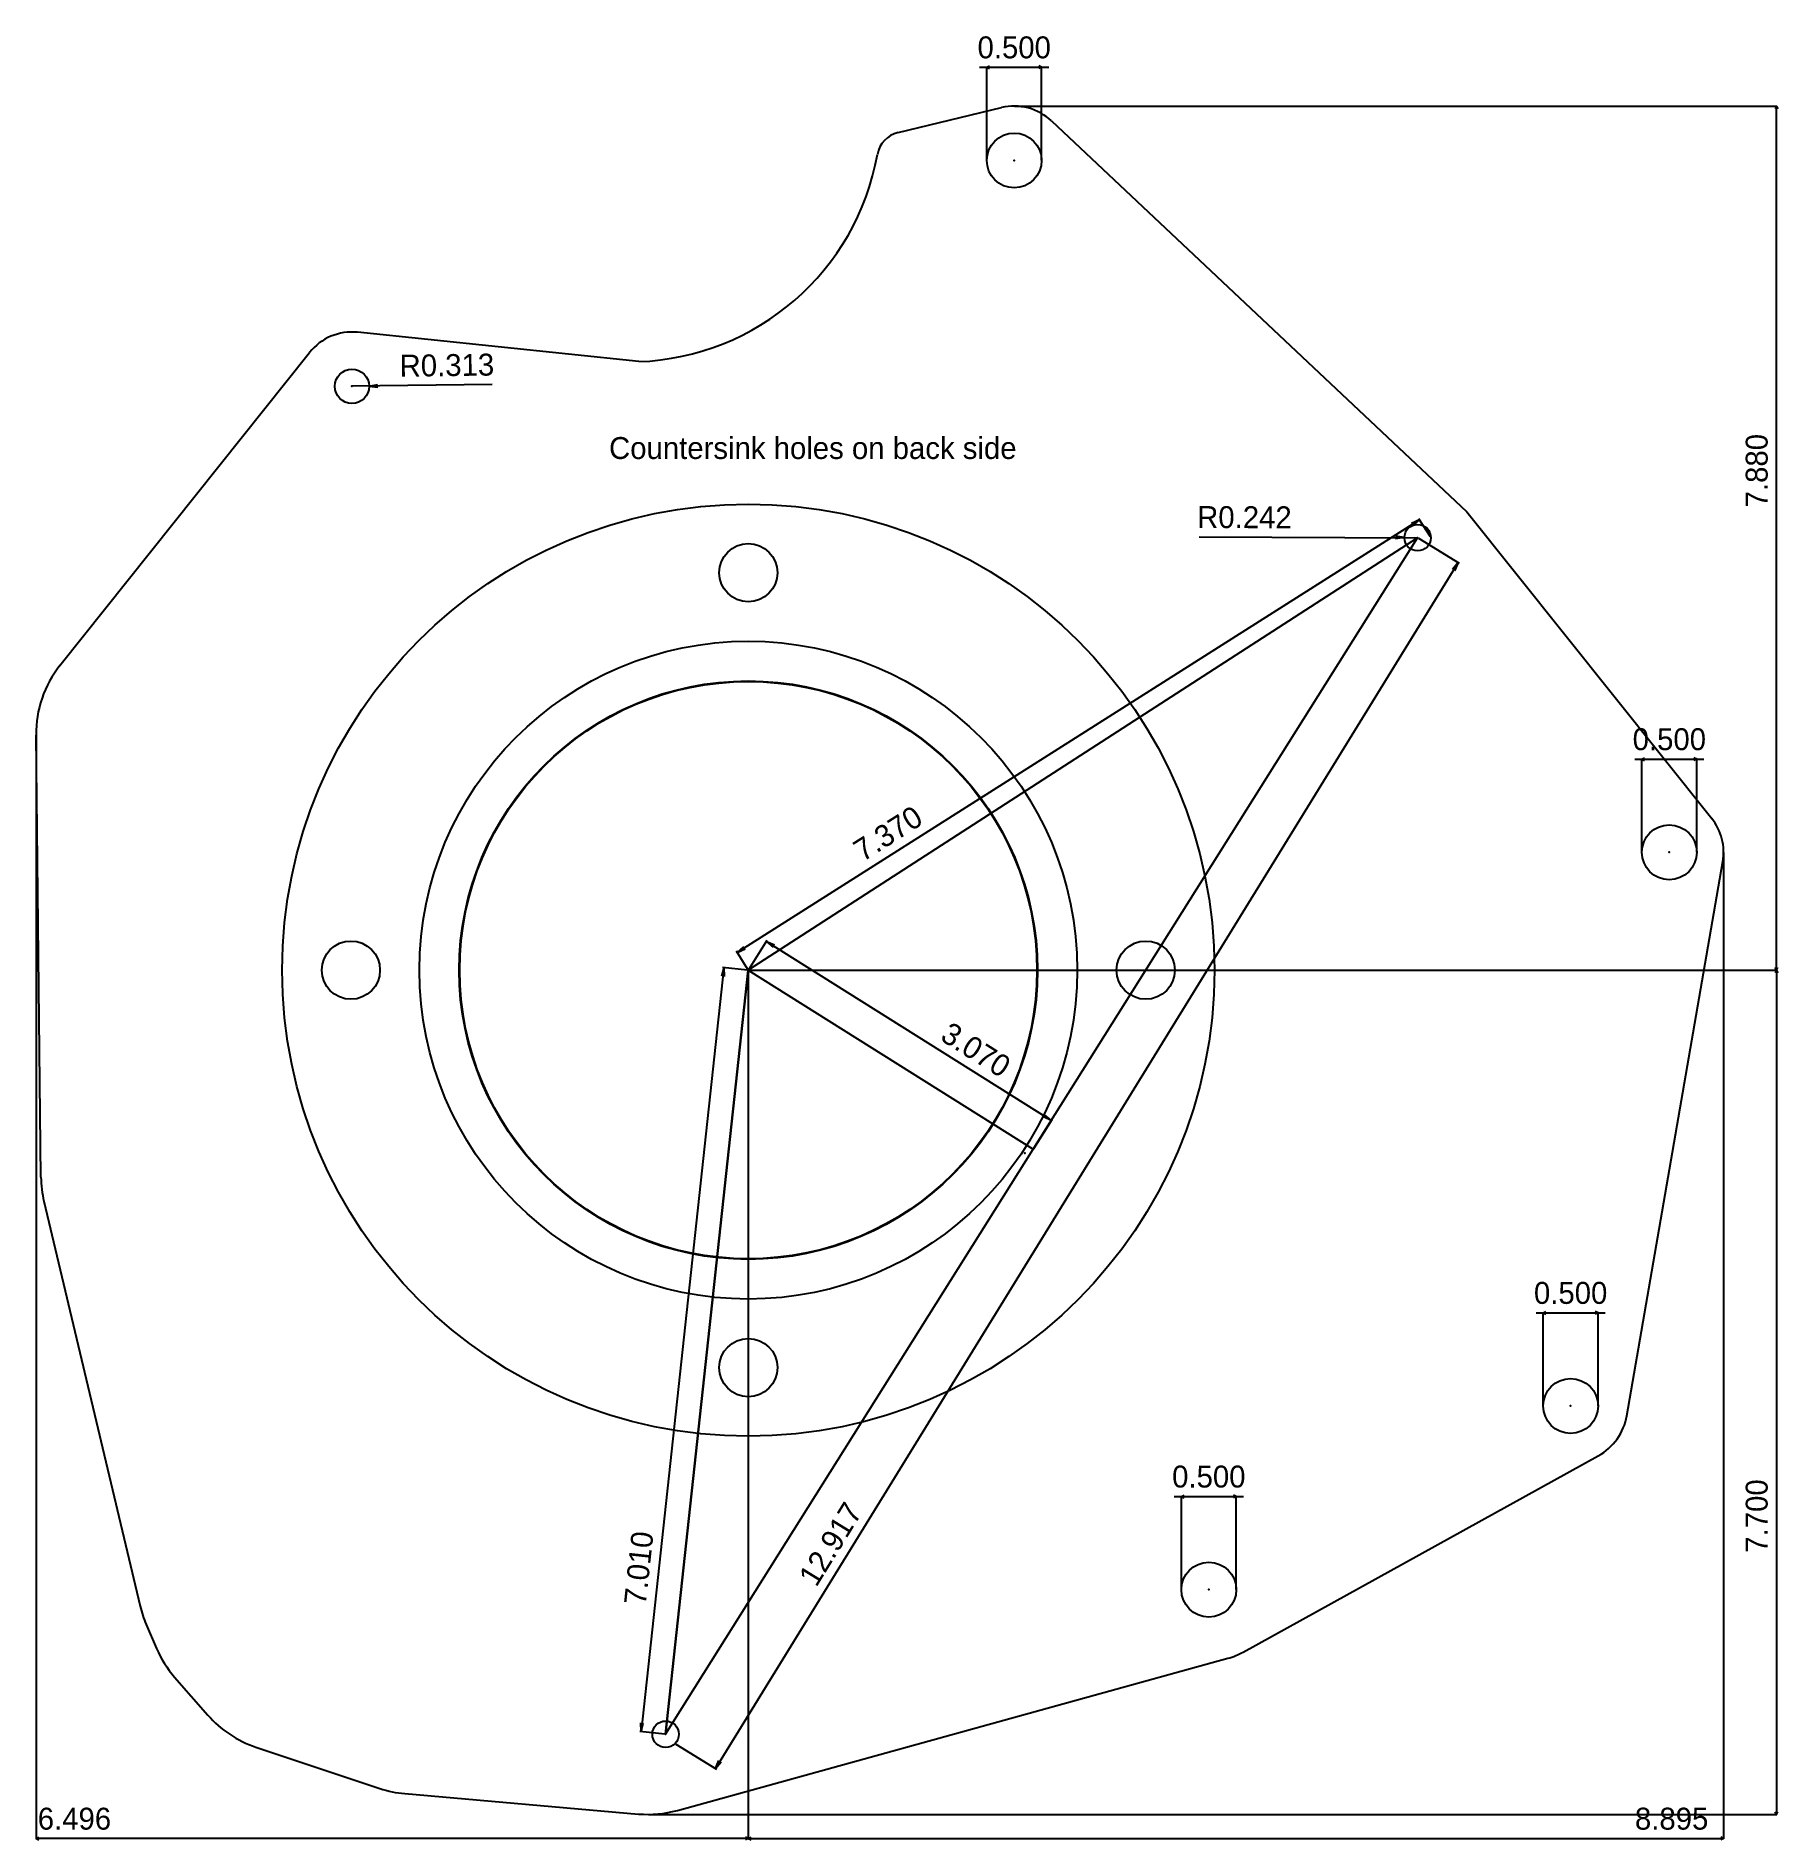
# Model space of a CAD drawing. Extents: x -6.5 to 9.4, y -7.9 to 8.5.
import ezdxf
from ezdxf.enums import TextEntityAlignment as Align

# ---------------------------------------------------------------- set-up
doc = ezdxf.new("R2010")
doc.units = 0

msp = doc.modelspace()

# ---------------------------------------------------------------- linework, layer by layer
at = {"layer": 'CAM', "color": 7, "linetype": 'CONTINUOUS'}
for radius in [2.6375, 2.6375, 2.6325, 2.6325]:
    msp.add_circle((0, 0, -0.625), radius, dxfattribs=at)
at = {"layer": 'Default', "color": 7, "linetype": 'CONTINUOUS'}
for p, q in [((1.365107, 7.639634), (2.309457, 7.866326)), ((2.764219, 7.745493), (6.553789, 4.179557)), ((-1, 5.55), (-3.563661, 5.817331)), ((-6.278058, 2.778417), (-4.002066, 5.633553)), ((6.553789, 4.179557), (8.786768, 1.383927)), ((-6.451239, -1.888514), (-6.496044, 2.143968)), ((8.012372, -4.06374), (8.887739, 0.990527)), ((-0.754216, -6.969308), (-0.00003, 0.000019)), ((-6.424237, -2.108476), (-5.547085, -5.801746)), ((4.514375, -6.218918), (7.7515, -4.430135)), ((-5.491759, -5.968156), (-5.397024, -6.186856)), ((-0.647444, -7.66408), (4.373153, -6.276513)), ((-5.232744, -6.447018), (-4.928953, -6.795009)), ((-0.781851, -6.925329), (-0.781785, -6.925312)), ((-4.491851, -7.08605), (-3.361813, -7.462729)), ((-3.132586, -7.510254), (-1.000832, -7.696423))]:
    msp.add_line(p, q, dxfattribs=at)
at = {"layer": 'Default', "color": 6, "linetype": 'CONTINUOUS'}
for centre, radius in [((2.425, 7.385), 0.25), ((-3.615, 5.325), 0.15625), ((6.104533, 3.944461), 0.1208), ((8.4, 1.075), 0.25), ((7.5, -3.975), 0.25), ((4.2, -5.65), 0.25)]:
    msp.add_circle(centre, radius, dxfattribs=at)
at = {"layer": 'Default', "color": 9, "linetype": 'CONTINUOUS'}
for centre, radius in [((0, 0, -0.125), 4.251), ((0, 3.625), 0.265625), ((0, 0, -0.625), 3), ((-3.625, 0), 0.265625), ((3.625, 0), 0.265625), ((0, -3.625), 0.265625)]:
    msp.add_circle(centre, radius, dxfattribs=at)
at = {"layer": 'Default', "color": 7, "linetype": 'CONTINUOUS'}
msp.add_circle((-0.754149, -6.969318), 0.12085, dxfattribs=at)
for centre, radius, start, end in [((2.425, 7.385), 0.495, 46.741457, 103.498488), ((1.423462, 7.39654), 0.25, 103.498488, 169.904408), ((-1.081044, 7.842462), 2.293894, 272.024696, 349.904408), ((-3.615, 5.325), 0.495, 84.046892, 141.43965), ((-5.496106, 2.155078), 1, 141.43965, 180.636594), ((8.4, 1.075), 0.495, 350.174207, 398.615728), ((-5.4513, -1.877403), 1, 180.636594, 193.360218), ((7.5, -3.975), 0.52, 298.924341, 350.174207), ((-4.574149, -5.570674), 1, 193.360218, 203.420855), ((-4.479414, -5.789375), 1, 203.420855, 221.120369), ((4.2, -5.65), 0.65, 285.449473, 298.924341), ((-4.175623, -6.137366), 1, 221.120369, 251.565051), ((-3.045585, -6.514046), 1, 251.565051, 265.008941), ((-0.913832, -6.700215), 1, 265.008941, 285.449473)]:
    msp.add_arc(centre, radius, start, end, dxfattribs=at)
at = {"layer": 'Default', "color": 7}
for p in [(2.425, 7.385), (-3.615, 5.325), (6.104533, 3.944461), (8.4, 1.075), (-0.00003, 0.000019), (2.522239, -1.670475), (7.5, -3.975), (4.2, -5.65), (4.2, -5.65), (-0.754149, -6.969318)]:
    msp.add_point(p, dxfattribs=at)
at = {"layer": 'DIM', "color": 7, "linetype": 'CONTINUOUS'}
for p, q in [((2.10992, 8.235), (2.74008, 8.235)), ((2.175, 8.235), (2.2, 8.2475)), ((2.175, 7.38754), (2.175, 8.23881)), ((2.175, 8.235), (2.2, 8.2225)), ((2.675, 8.235), (2.65, 8.2475)), ((2.675, 8.235), (2.65, 8.2225)), ((2.675, 7.38754), (2.675, 8.23881)), ((2.42754, 7.88), (9.381778, 7.88)), ((9.377968, 7.88), (9.365468, 7.855)), ((9.377968, -0.000005), (9.377968, 7.88)), ((9.377968, 7.88), (9.390468, 7.855)), ((-2.334838, 5.342044), (-3.615, 5.325)), ((-3.458764, 5.32708), (-3.378931, 5.340144)), ((-3.458764, 5.32708), (-3.378611, 5.316146)), ((6.220983, 3.951327), (6.11631, 4.116526)), ((6.122835, 4.106227), (-0.102472, 0.161761)), ((4.111867, 3.951415), (6.104533, 3.944461)), ((5.983734, 3.944883), (5.903777, 3.957162)), ((6.122835, 4.106227), (6.048836, 4.073546)), ((6.122835, 4.106227), (6.061681, 4.053273)), ((6.104533, 3.944461), (0.000026, -0.000005)), ((2.599161, -1.633412), (6.104533, 3.944461)), ((5.983734, 3.944883), (5.903693, 3.933162)), ((6.111454, 3.940199), (6.48415, 3.710696)), ((6.473769, 3.717089), (-0.299458, -7.282146)), ((6.473769, 3.717089), (6.421603, 3.655261)), ((6.473769, 3.717089), (6.442039, 3.642676)), ((-6.496106, 2.152539), (-6.496106, -7.924083)), ((8.08492, 1.925), (8.71508, 1.925)), ((8.15, 1.925), (8.175, 1.9375)), ((8.15, 1.07754), (8.15, 1.92881)), ((8.15, 1.925), (8.175, 1.9125)), ((8.65, 1.925), (8.625, 1.9375)), ((8.65, 1.925), (8.625, 1.9125)), ((8.65, 1.07754), (8.65, 1.92881)), ((8.895001, 1.07246), (8.895001, -7.924083)), ((-0.004324, 0.00686), (-0.108997, 0.17206)), ((-0.102472, 0.161761), (-0.041318, 0.214715)), ((-0.102472, 0.161761), (-0.028472, 0.194442)), ((0.004351, 0.006876), (0.171071, 0.272167)), ((0.164583, 0.261844), (2.763718, -1.371563)), ((0.164583, 0.261844), (0.238703, 0.229437)), ((0.164583, 0.261844), (0.225933, 0.209116)), ((-0.224298, 0.024269), (-0.978473, -6.945043)), ((-0.224298, 0.024269), (-0.244835, -0.053975)), ((-0.008055, 0.000869), (-0.236419, 0.025581)), ((-0.224298, 0.024269), (-0.220974, -0.056557)), ((0.002509, 0.000019), (9.381778, 0.000019)), ((9.377968, -0.000005), (9.365468, 0.024995)), ((9.377968, 0.000019), (9.365468, -0.024981)), ((9.377968, -0.000005), (9.390468, 0.024995)), ((9.377968, 0.000019), (9.377968, -7.700215)), ((9.377968, 0.000019), (9.390468, -0.024981)), ((0.000026, -0.000005), (-0.754149, -6.969318)), ((0.000026, -0.000005), (2.599161, -1.633412)), ((0.000026, -0.002545), (0.000026, -7.924083)), ((0.000026, -0.002545), (0.000026, -7.924083)), ((0.002566, -0.000005), (9.381778, -0.000005)), ((2.603486, -1.62653), (2.770205, -1.361241)), ((2.763718, -1.371563), (2.689598, -1.339156)), ((2.763718, -1.371563), (2.702368, -1.318836)), ((-0.754149, -6.969318), (2.599161, -1.633412)), ((7.18492, -3.125), (7.81508, -3.125)), ((7.25, -3.125), (7.275, -3.1125)), ((7.25, -3.97246), (7.25, -3.12119)), ((7.25, -3.125), (7.275, -3.1375)), ((7.75, -3.125), (7.725, -3.1125)), ((7.75, -3.125), (7.725, -3.1375)), ((7.75, -3.97246), (7.75, -3.12119)), ((3.88492, -4.8), (4.51508, -4.8)), ((3.95, -4.8), (3.975, -4.7875)), ((3.95, -5.64746), (3.95, -4.79619)), ((3.95, -4.8), (3.975, -4.8125)), ((4.45, -4.8), (4.425, -4.7875)), ((4.45, -4.8), (4.425, -4.8125)), ((4.45, -5.64746), (4.45, -4.79619)), ((-0.978473, -6.945043), (-0.981796, -6.864216)), ((-0.978473, -6.945043), (-0.957936, -6.866798)), ((-0.76223, -6.968443), (-0.990594, -6.943731)), ((-0.661774, -7.059034), (-0.289076, -7.288538)), ((-0.299458, -7.282146), (-0.267728, -7.207733)), ((-0.299458, -7.282146), (-0.247292, -7.220317)), ((-0.911292, -7.700215), (9.381778, -7.700215)), ((9.377968, -7.700215), (9.365468, -7.675215)), ((9.377968, -7.700215), (9.390468, -7.675215)), ((-6.496106, -7.920273), (-6.471106, -7.907773)), ((0.000026, -7.920273), (-6.496106, -7.920273)), ((-6.496106, -7.920273), (-6.471106, -7.932773)), ((0.000026, -7.920273), (-0.024974, -7.907773)), ((0.000026, -7.920273), (-0.024974, -7.932773)), ((0.000026, -7.920273), (0.025026, -7.907773)), ((0.000026, -7.920273), (8.895001, -7.920273)), ((0.000026, -7.920273), (0.025026, -7.932773)), ((8.895001, -7.920273), (8.870001, -7.907773)), ((8.895001, -7.920273), (8.870001, -7.932773))]:
    msp.add_line(p, q, dxfattribs=at)

# ---------------------------------------------------------------- texts
at = {"layer": 'DIM', "color": 7}
for s, p in [('0.500', (2.425, 8.31628)), ('Countersink holes on back side', (0.588052, 4.662067)), ('0.500', (8.4, 2.00628)), ('0.500', (7.5, -3.04372)), ('0.500', (4.2, -4.71872)), ('6.496', (-6.146159, -7.838993)), ('8.895', (8.421001, -7.838993))]:
    msp.add_text(s, height=0.2, dxfattribs=at).set_placement(p, align=Align.CENTER)
for s, rotation, p in [('R0.313', 0.762814, (-2.747973, 5.417831)), ('7.880', 90.000003, (9.296688, 4.555737)), ('R0.242', -0.199947, (4.524237, 4.031256)), ('7.370', 32.359076, (1.3264, 1.163342)), ('3.070', -32.147013, (2.023203, -0.810195)), ('7.700', 90.000003, (9.296688, -4.978486)), ('12.917', 58.375626, (0.834182, -5.286184)), ('7.010', 83.823845, (-0.899915, -5.4636))]:
    msp.add_text(s, height=0.2, rotation=rotation, dxfattribs=at).set_placement(p, align=Align.CENTER)

doc.saveas('drawing.dxf')
